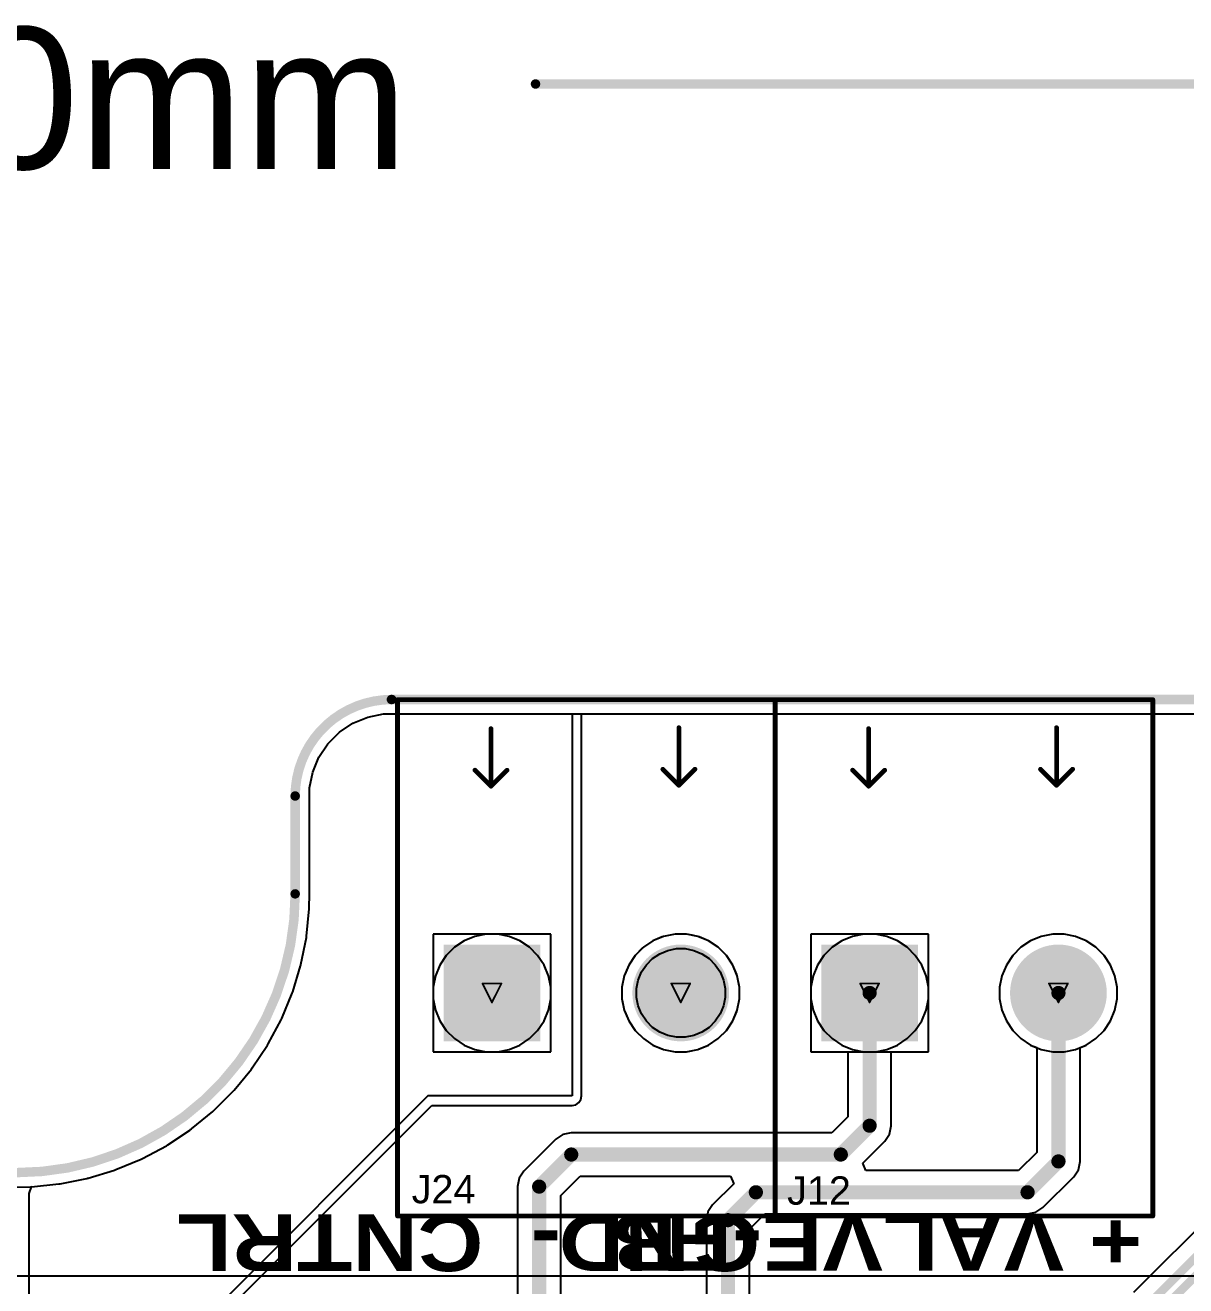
# Model space of a CAD drawing. Header units: inches. Extents: x -36 to 349, y -11 to 240.
# Drawn here: x 91.24 to 122.46, y 111.23 to 145.14 of the extents above; entities that cross this region are included whole.
import ezdxf

# ---------------------------------------------------------------- set-up
doc = ezdxf.new("R2010")
doc.units = ezdxf.units.IN
for name, color, linetype in [('Board Outline', 216, 'Continuous'), ('Bottom Layer', 5, 'Continuous'), ('Bottom Solder', 6, 'Continuous'), ('Dimension', 6, 'Continuous'), ('Drill Drawing', 1, 'Continuous'), ('Layer 1', 16, 'Continuous'), ('Layer 2', 76, 'Continuous'), ('Multi-Layer', 9, 'Continuous'), ('Pad Holes', 156, 'Continuous'), ('Top Layer', 1, 'Continuous'), ('Top Overlay', 2, 'Continuous'), ('Top Solder', 216, 'Continuous')]:
    doc.layers.add(name, color=color, linetype=linetype)
doc.styles.add('Arial', font='', dxfattribs={"height": 0.2})
doc.styles.add('Arial Black_Bold', font='', dxfattribs={"height": 0.2})
doc.styles.get('Arial').set_extended_font_data('Arial')
doc.styles.get('Arial Black_Bold').set_extended_font_data('Arial Black', bold=True)

# ---------------------------------------------------------------- blocks, each defined once
blk = doc.blocks.new('TB008A_508_02BE_117')
at = {"layer": 'Bottom Layer'}
blk.add_hatch(color=5, dxfattribs=at).paths.add_polyline_path([(-3.74, 1.2), (-1.34, 1.2), (-1.34, -1.2), (-3.74, -1.2)])
h = blk.add_hatch(color=5, dxfattribs=at)
edge = h.paths.add_edge_path()
edge.add_arc((2.54, 0), 1.2, 0, 360)
at = {"layer": 'Bottom Solder'}
blk.add_hatch(color=6, dxfattribs=at).paths.add_polyline_path([(-3.842, 1.302), (-1.238, 1.302), (-1.238, -1.302), (-3.842, -1.302)])
h = blk.add_hatch(color=6, dxfattribs=at)
edge = h.paths.add_edge_path()
edge.add_arc((2.54, 0), 1.302, 0, 360)
at = {"layer": 'Layer 1'}
h = blk.add_hatch(color=16, dxfattribs=at)
edge = h.paths.add_edge_path()
edge.add_arc((-2.54, 0), 1.2, 0, 360)
h = blk.add_hatch(color=16, dxfattribs=at)
edge = h.paths.add_edge_path()
edge.add_arc((2.54, 0), 1.2, 0, 360)
at = {"layer": 'Layer 2'}
h = blk.add_hatch(color=76, dxfattribs=at)
edge = h.paths.add_edge_path()
edge.add_arc((-2.54, 0), 1.2, 0, 360)
h = blk.add_hatch(color=76, dxfattribs=at)
edge = h.paths.add_edge_path()
edge.add_arc((2.54, 0), 1.2, 0, 360)
at = {"layer": 'Multi-Layer'}
h = blk.add_hatch(color=9, dxfattribs=at)
edge = h.paths.add_edge_path()
edge.add_arc((2.54, 0), 1.2, 0, 360)
at = {"layer": 'Pad Holes'}
h = blk.add_hatch(color=7, dxfattribs=at)
edge = h.paths.add_edge_path()
edge.add_arc((-2.54, 0), 0.8, 0, 360)
h = blk.add_hatch(color=7, dxfattribs=at)
edge = h.paths.add_edge_path()
edge.add_arc((2.54, 0), 0.8, 0, 360)
at = {"layer": 'Top Layer'}
blk.add_hatch(color=1, dxfattribs=at).paths.add_polyline_path([(-3.74, 1.2), (-1.34, 1.2), (-1.34, -1.2), (-3.74, -1.2)])
h = blk.add_hatch(color=1, dxfattribs=at)
edge = h.paths.add_edge_path()
edge.add_arc((2.54, 0), 1.2, 0, 360)
at = {"layer": 'Top Solder'}
blk.add_hatch(color=216, dxfattribs=at).paths.add_polyline_path([(-3.842, 1.302), (-1.238, 1.302), (-1.238, -1.302), (-3.842, -1.302)])
h = blk.add_hatch(color=216, dxfattribs=at)
edge = h.paths.add_edge_path()
edge.add_arc((2.54, 0), 1.302, 0, 360)
at = {"layer": 'Top Overlay'}
for points in [[(-5.08, 7.89, 0.127, 0.127, 0), (5.08, 7.89, 0.127, 0.127, 0)], [(-5.08, -6, 0.127, 0.127, 0), (-5.08, 7.89, 0.127, 0.127, 0)], [(5.08, -6, 0.127, 0.127, 0), (5.08, 7.89, 0.127, 0.127, 0)], [(-2.565, 5.563, 0.127, 0.127, 0), (-2.565, 7.112, 0.127, 0.127, 0)], [(2.489, 5.588, 0.127, 0.127, 0), (2.489, 7.137, 0.127, 0.127, 0)], [(-2.997, 5.994, 0.127, 0.127, 0), (-2.565, 5.563, 0.127, 0.127, 0)], [(-2.565, 5.563, 0.127, 0.127, 0), (-2.134, 5.994, 0.127, 0.127, 0)], [(2.057, 6.02, 0.127, 0.127, 0), (2.489, 5.588, 0.127, 0.127, 0)], [(2.489, 5.588, 0.127, 0.127, 0), (2.921, 6.02, 0.127, 0.127, 0)], [(-5.08, -6, 0.127, 0.127, 0), (5.08, -6, 0.127, 0.127, 0)]]:
    blk.add_lwpolyline(points, format="xyseb", dxfattribs=at)
for points in [[(-5.112, 7.89, 0.0635, 0.0635, 1), (-5.048, 7.89, 0.0635, 0.0635, 1)], [(-5.112, 7.89, 0.0635, 0.0635, 1), (-5.048, 7.89, 0.0635, 0.0635, 1)], [(5.048, 7.89, 0.0635, 0.0635, 1), (5.112, 7.89, 0.0635, 0.0635, 1)], [(5.048, 7.89, 0.0635, 0.0635, 1), (5.112, 7.89, 0.0635, 0.0635, 1)], [(-2.597, 7.112, 0.0635, 0.0635, 1), (-2.534, 7.112, 0.0635, 0.0635, 1)], [(2.457, 7.137, 0.0635, 0.0635, 1), (2.521, 7.137, 0.0635, 0.0635, 1)], [(-3.029, 5.994, 0.0635, 0.0635, 1), (-2.965, 5.994, 0.0635, 0.0635, 1)], [(-2.165, 5.994, 0.0635, 0.0635, 1), (-2.102, 5.994, 0.0635, 0.0635, 1)], [(2.026, 6.02, 0.0635, 0.0635, 1), (2.089, 6.02, 0.0635, 0.0635, 1)], [(2.889, 6.02, 0.0635, 0.0635, 1), (2.953, 6.02, 0.0635, 0.0635, 1)], [(-2.597, 5.563, 0.0635, 0.0635, 1), (-2.534, 5.563, 0.0635, 0.0635, 1)], [(-2.597, 5.563, 0.0635, 0.0635, 1), (-2.534, 5.563, 0.0635, 0.0635, 1)], [(-2.597, 5.563, 0.0635, 0.0635, 1), (-2.534, 5.563, 0.0635, 0.0635, 1)], [(2.457, 5.588, 0.0635, 0.0635, 1), (2.521, 5.588, 0.0635, 0.0635, 1)], [(2.457, 5.588, 0.0635, 0.0635, 1), (2.521, 5.588, 0.0635, 0.0635, 1)], [(2.457, 5.588, 0.0635, 0.0635, 1), (2.521, 5.588, 0.0635, 0.0635, 1)], [(-5.112, -6, 0.0635, 0.0635, 1), (-5.048, -6, 0.0635, 0.0635, 1)], [(-5.112, -6, 0.0635, 0.0635, 1), (-5.048, -6, 0.0635, 0.0635, 1)], [(5.048, -6, 0.0635, 0.0635, 1), (5.112, -6, 0.0635, 0.0635, 1)], [(5.048, -6, 0.0635, 0.0635, 1), (5.112, -6, 0.0635, 0.0635, 1)]]:
    blk.add_lwpolyline(points, format="xyseb", close=True, dxfattribs=at)
blk = doc.blocks.new('TB008A_508_02BE_341')
at = {"layer": 'Bottom Layer'}
blk.add_hatch(color=5, dxfattribs=at).paths.add_polyline_path([(-3.74, 1.2), (-1.34, 1.2), (-1.34, -1.2), (-3.74, -1.2)])
h = blk.add_hatch(color=5, dxfattribs=at)
edge = h.paths.add_edge_path()
edge.add_arc((2.54, 0), 1.2, 0, 360)
at = {"layer": 'Bottom Solder'}
blk.add_hatch(color=6, dxfattribs=at).paths.add_polyline_path([(-3.842, 1.302), (-1.238, 1.302), (-1.238, -1.302), (-3.842, -1.302)])
h = blk.add_hatch(color=6, dxfattribs=at)
edge = h.paths.add_edge_path()
edge.add_arc((2.54, 0), 1.302, 0, 360)
at = {"layer": 'Layer 1'}
h = blk.add_hatch(color=16, dxfattribs=at)
edge = h.paths.add_edge_path()
edge.add_arc((-2.54, 0), 1.2, 0, 360)
h = blk.add_hatch(color=16, dxfattribs=at)
edge = h.paths.add_edge_path()
edge.add_arc((2.54, 0), 1.2, 0, 360)
at = {"layer": 'Layer 2'}
h = blk.add_hatch(color=76, dxfattribs=at)
edge = h.paths.add_edge_path()
edge.add_arc((-2.54, 0), 1.2, 0, 360)
h = blk.add_hatch(color=76, dxfattribs=at)
edge = h.paths.add_edge_path()
edge.add_arc((2.54, 0), 1.2, 0, 360)
at = {"layer": 'Multi-Layer'}
h = blk.add_hatch(color=9, dxfattribs=at)
edge = h.paths.add_edge_path()
edge.add_arc((2.54, 0), 1.2, 0, 360)
at = {"layer": 'Pad Holes'}
h = blk.add_hatch(color=7, dxfattribs=at)
edge = h.paths.add_edge_path()
edge.add_arc((-2.54, 0), 0.8, 0, 360)
h = blk.add_hatch(color=7, dxfattribs=at)
edge = h.paths.add_edge_path()
edge.add_arc((2.54, 0), 0.8, 0, 360)
at = {"layer": 'Top Layer'}
blk.add_hatch(color=1, dxfattribs=at).paths.add_polyline_path([(-3.74, 1.2), (-1.34, 1.2), (-1.34, -1.2), (-3.74, -1.2)])
h = blk.add_hatch(color=1, dxfattribs=at)
edge = h.paths.add_edge_path()
edge.add_arc((2.54, 0), 1.2, 0, 360)
at = {"layer": 'Top Solder'}
blk.add_hatch(color=216, dxfattribs=at).paths.add_polyline_path([(-3.842, 1.302), (-1.238, 1.302), (-1.238, -1.302), (-3.842, -1.302)])
h = blk.add_hatch(color=216, dxfattribs=at)
edge = h.paths.add_edge_path()
edge.add_arc((2.54, 0), 1.302, 0, 360)
at = {"layer": 'Top Overlay'}
for points in [[(-5.08, -6, 0.127, 0.127, 0), (-5.08, 7.89, 0.127, 0.127, 0)], [(-5.08, 7.89, 0.127, 0.127, 0), (5.08, 7.89, 0.127, 0.127, 0)], [(5.08, -6, 0.127, 0.127, 0), (5.08, 7.89, 0.127, 0.127, 0)], [(-2.565, 5.563, 0.127, 0.127, 0), (-2.565, 7.112, 0.127, 0.127, 0)], [(2.489, 5.588, 0.127, 0.127, 0), (2.489, 7.137, 0.127, 0.127, 0)], [(-2.997, 5.994, 0.127, 0.127, 0), (-2.565, 5.563, 0.127, 0.127, 0)], [(-2.565, 5.563, 0.127, 0.127, 0), (-2.134, 5.994, 0.127, 0.127, 0)], [(2.057, 6.02, 0.127, 0.127, 0), (2.489, 5.588, 0.127, 0.127, 0)], [(2.489, 5.588, 0.127, 0.127, 0), (2.921, 6.02, 0.127, 0.127, 0)], [(-5.08, -6, 0.127, 0.127, 0), (5.08, -6, 0.127, 0.127, 0)]]:
    blk.add_lwpolyline(points, format="xyseb", dxfattribs=at)
for points in [[(-5.112, 7.89, 0.0635, 0.0635, 1), (-5.048, 7.89, 0.0635, 0.0635, 1)], [(-5.112, 7.89, 0.0635, 0.0635, 1), (-5.048, 7.89, 0.0635, 0.0635, 1)], [(5.048, 7.89, 0.0635, 0.0635, 1), (5.112, 7.89, 0.0635, 0.0635, 1)], [(5.048, 7.89, 0.0635, 0.0635, 1), (5.112, 7.89, 0.0635, 0.0635, 1)], [(-2.597, 7.112, 0.0635, 0.0635, 1), (-2.534, 7.112, 0.0635, 0.0635, 1)], [(2.457, 7.137, 0.0635, 0.0635, 1), (2.521, 7.137, 0.0635, 0.0635, 1)], [(-3.029, 5.994, 0.0635, 0.0635, 1), (-2.965, 5.994, 0.0635, 0.0635, 1)], [(-2.165, 5.994, 0.0635, 0.0635, 1), (-2.102, 5.994, 0.0635, 0.0635, 1)], [(2.026, 6.02, 0.0635, 0.0635, 1), (2.089, 6.02, 0.0635, 0.0635, 1)], [(2.889, 6.02, 0.0635, 0.0635, 1), (2.953, 6.02, 0.0635, 0.0635, 1)], [(-2.597, 5.563, 0.0635, 0.0635, 1), (-2.534, 5.563, 0.0635, 0.0635, 1)], [(-2.597, 5.563, 0.0635, 0.0635, 1), (-2.534, 5.563, 0.0635, 0.0635, 1)], [(-2.597, 5.563, 0.0635, 0.0635, 1), (-2.534, 5.563, 0.0635, 0.0635, 1)], [(2.457, 5.588, 0.0635, 0.0635, 1), (2.521, 5.588, 0.0635, 0.0635, 1)], [(2.457, 5.588, 0.0635, 0.0635, 1), (2.521, 5.588, 0.0635, 0.0635, 1)], [(2.457, 5.588, 0.0635, 0.0635, 1), (2.521, 5.588, 0.0635, 0.0635, 1)], [(-5.112, -6, 0.0635, 0.0635, 1), (-5.048, -6, 0.0635, 0.0635, 1)], [(-5.112, -6, 0.0635, 0.0635, 1), (-5.048, -6, 0.0635, 0.0635, 1)], [(5.048, -6, 0.0635, 0.0635, 1), (5.112, -6, 0.0635, 0.0635, 1)], [(5.048, -6, 0.0635, 0.0635, 1), (5.112, -6, 0.0635, 0.0635, 1)]]:
    blk.add_lwpolyline(points, format="xyseb", close=True, dxfattribs=at)

msp = doc.modelspace()

# ---------------------------------------------------------------- linework, layer by layer
at = {"layer": 'Board Outline'}
for points in [[(98.5, 124.403, 0.254, 0.254, -0.414214), (101.097, 127, 0.254, 0.254, 0)], [(101.089, 127, 0.254, 0.254, 0), (184.5, 127, 0.254, 0.254, 0)], [(98.5, 121.77, 0.254, 0.254, 0), (98.5, 124.403, 0.254, 0.254, 0)], [(98.5, 121.77, 0.254, 0.254, -0.414214), (91, 114.27, 0.254, 0.254, 0)]]:
    msp.add_lwpolyline(points, format="xyseb", dxfattribs=at)
for points in [[(101.026, 127, 0.127, 0.127, 1), (101.153, 127, 0.127, 0.127, 1)], [(101.034, 127, 0.127, 0.127, 1), (101.161, 127, 0.127, 0.127, 1)], [(98.436, 124.403, 0.127, 0.127, 1), (98.563, 124.403, 0.127, 0.127, 1)], [(98.436, 124.403, 0.127, 0.127, 1), (98.563, 124.403, 0.127, 0.127, 1)], [(98.436, 121.77, 0.127, 0.127, 1), (98.563, 121.77, 0.127, 0.127, 1)], [(98.436, 121.77, 0.127, 0.127, 1), (98.563, 121.77, 0.127, 0.127, 1)]]:
    msp.add_lwpolyline(points, format="xyseb", close=True, dxfattribs=at)
at = {"layer": 'Bottom Layer'}
for p, q in [((100.051, 126.36), (100.453, 126.527)), ((100.453, 126.527), (100.88, 126.612)), ((100.88, 126.612), (101.097, 126.612)), ((101.097, 126.612), (138.2, 126.612)), ((99.689, 126.118), (100.051, 126.36)), ((99.382, 125.811), (99.689, 126.118)), ((99.14, 125.449), (99.382, 125.811)), ((98.973, 125.047), (99.14, 125.449)), ((98.888, 124.62), (98.973, 125.047)), ((98.888, 124.403), (98.888, 124.62)), ((98.888, 121.77), (98.888, 124.403)), ((98.888, 121.765), (98.888, 121.77)), ((98.888, 121.76), (98.888, 121.765)), ((98.879, 121.392), (98.888, 121.76)), ((98.805, 120.631), (98.878, 121.364)), ((98.876, 121.378), (98.879, 121.392)), ((98.878, 121.364), (98.876, 121.378)), ((98.656, 119.872), (98.8, 120.594)), ((98.8, 120.613), (98.805, 120.631)), ((98.8, 120.594), (98.8, 120.613)), ((105.374, 120.685), (102.212, 120.685)), ((102.212, 120.685), (102.212, 117.523)), ((105.374, 117.523), (105.374, 120.685)), ((108.125, 120.505), (107.866, 120.332)), ((108.377, 120.61), (108.125, 120.505)), ((108.412, 120.624), (108.377, 120.61)), ((108.377, 120.61), (108.377, 120.61)), ((108.68, 120.677), (108.412, 120.624)), ((108.718, 120.685), (108.68, 120.677)), ((108.68, 120.677), (108.68, 120.677)), ((109.029, 120.685), (108.718, 120.685)), ((109.182, 120.655), (109.029, 120.685)), ((109.335, 120.624), (109.182, 120.655)), ((109.37, 120.61), (109.335, 120.624)), ((109.622, 120.505), (109.37, 120.61)), ((109.37, 120.61), (109.37, 120.61)), ((109.881, 120.332), (109.622, 120.505)), ((115.534, 120.685), (112.372, 120.685)), ((112.372, 120.685), (112.372, 117.523)), ((115.534, 117.523), (115.534, 120.685)), ((118.285, 120.505), (118.026, 120.332)), ((118.572, 120.624), (118.285, 120.505)), ((118.878, 120.685), (118.572, 120.624)), ((119.189, 120.685), (118.878, 120.685)), ((119.495, 120.624), (119.189, 120.685)), ((119.782, 120.505), (119.495, 120.624)), ((120.041, 120.332), (119.782, 120.505)), ((107.645, 120.112), (107.472, 119.853)), ((107.839, 120.305), (107.645, 120.112)), ((107.866, 120.332), (107.839, 120.305)), ((107.839, 120.305), (107.839, 120.305)), ((108.113, 120.03), (108.309, 120.161)), ((108.309, 120.161), (108.526, 120.251)), ((108.526, 120.251), (108.756, 120.296)), ((108.756, 120.296), (108.991, 120.296)), ((108.991, 120.296), (109.106, 120.274)), ((109.106, 120.274), (109.221, 120.251)), ((109.221, 120.251), (109.438, 120.161)), ((109.438, 120.161), (109.634, 120.03)), ((110.074, 120.139), (109.881, 120.332)), ((110.101, 120.112), (110.074, 120.139)), ((110.074, 120.139), (110.074, 120.139)), ((110.274, 119.853), (110.101, 120.112)), ((117.805, 120.112), (117.632, 119.853)), ((118.026, 120.332), (117.805, 120.112)), ((120.261, 120.112), (120.041, 120.332)), ((120.434, 119.853), (120.261, 120.112)), ((98.433, 119.131), (98.647, 119.835)), ((98.647, 119.835), (98.649, 119.854)), ((98.649, 119.854), (98.656, 119.872)), ((107.472, 119.853), (107.368, 119.6)), ((107.817, 119.669), (107.947, 119.864)), ((107.947, 119.864), (108.113, 120.03)), ((109.634, 120.03), (109.8, 119.864)), ((109.8, 119.864), (109.93, 119.669)), ((110.379, 119.6), (110.274, 119.853)), ((117.632, 119.853), (117.513, 119.565)), ((120.554, 119.565), (120.434, 119.853)), ((107.353, 119.565), (107.292, 119.26)), ((107.368, 119.6), (107.353, 119.565)), ((107.368, 119.6), (107.368, 119.6)), ((107.681, 119.221), (107.727, 119.452)), ((107.727, 119.452), (107.817, 119.669)), ((109.93, 119.669), (110.02, 119.452)), ((110.02, 119.452), (110.066, 119.221)), ((110.394, 119.565), (110.379, 119.6)), ((110.379, 119.6), (110.379, 119.6)), ((110.447, 119.297), (110.394, 119.565)), ((117.513, 119.565), (117.452, 119.26)), ((120.614, 119.26), (120.554, 119.565)), ((98.139, 118.415), (98.42, 119.095)), ((98.42, 119.095), (98.424, 119.114)), ((98.424, 119.114), (98.433, 119.131)), ((107.292, 119.26), (107.292, 118.948)), ((107.681, 118.986), (107.681, 119.221)), ((110.066, 119.221), (110.066, 118.986)), ((110.454, 119.26), (110.447, 119.297)), ((110.447, 119.297), (110.447, 119.297)), ((110.454, 118.948), (110.454, 119.26)), ((117.452, 119.26), (117.452, 118.948)), ((120.614, 118.948), (120.614, 119.26)), ((107.292, 118.948), (107.3, 118.911)), ((107.3, 118.911), (107.3, 118.911)), ((107.3, 118.911), (107.353, 118.643)), ((107.727, 118.756), (107.681, 118.986)), ((107.817, 118.539), (107.727, 118.756)), ((110.02, 118.756), (109.93, 118.539)), ((110.066, 118.986), (110.02, 118.756)), ((110.394, 118.643), (110.454, 118.948)), ((117.452, 118.948), (117.513, 118.643)), ((120.554, 118.643), (120.614, 118.948)), ((97.776, 117.731), (98.122, 118.38)), ((98.122, 118.38), (98.128, 118.399)), ((98.128, 118.399), (98.139, 118.415)), ((107.353, 118.643), (107.368, 118.607)), ((107.368, 118.607), (107.368, 118.607)), ((107.368, 118.607), (107.472, 118.355)), ((107.947, 118.344), (107.817, 118.539)), ((109.93, 118.539), (109.8, 118.344)), ((110.274, 118.355), (110.379, 118.607)), ((110.379, 118.607), (110.394, 118.643)), ((110.379, 118.607), (110.379, 118.607)), ((117.513, 118.643), (117.632, 118.355)), ((120.434, 118.355), (120.554, 118.643)), ((107.472, 118.355), (107.645, 118.096)), ((107.645, 118.096), (107.672, 118.069)), ((107.672, 118.069), (107.672, 118.069)), ((107.672, 118.069), (107.866, 117.876)), ((108.113, 118.178), (107.947, 118.344)), ((108.309, 118.047), (108.113, 118.178)), ((108.526, 117.957), (108.309, 118.047)), ((109.438, 118.047), (109.221, 117.957)), ((109.634, 118.178), (109.438, 118.047)), ((109.8, 118.344), (109.634, 118.178)), ((109.908, 117.903), (110.101, 118.096)), ((110.101, 118.096), (110.274, 118.355)), ((117.632, 118.355), (117.805, 118.096)), ((117.805, 118.096), (118.026, 117.876)), ((120.041, 117.876), (120.261, 118.096)), ((120.261, 118.096), (120.434, 118.355)), ((97.347, 117.086), (97.756, 117.698)), ((97.756, 117.698), (97.763, 117.716)), ((97.763, 117.716), (97.776, 117.731)), ((107.866, 117.876), (108.125, 117.703)), ((108.125, 117.703), (108.377, 117.598)), ((108.756, 117.911), (108.526, 117.957)), ((108.991, 117.911), (108.756, 117.911)), ((109.221, 117.957), (108.991, 117.911)), ((109.37, 117.598), (109.622, 117.703)), ((109.622, 117.703), (109.881, 117.876)), ((109.881, 117.876), (109.908, 117.903)), ((109.908, 117.903), (109.908, 117.903)), ((118.026, 117.876), (118.285, 117.703)), ((118.285, 117.703), (118.572, 117.584)), ((119.495, 117.584), (119.782, 117.703)), ((119.782, 117.703), (120.041, 117.876)), ((102.212, 117.523), (105.374, 117.523)), ((108.377, 117.598), (108.377, 117.598)), ((108.377, 117.598), (108.412, 117.584)), ((108.412, 117.584), (108.718, 117.523)), ((108.718, 117.523), (109.029, 117.523)), ((109.029, 117.523), (109.067, 117.53)), ((109.067, 117.53), (109.335, 117.584)), ((109.067, 117.53), (109.067, 117.53)), ((109.335, 117.584), (109.37, 117.598)), ((109.37, 117.598), (109.37, 117.598)), ((112.372, 117.523), (115.534, 117.523)), ((118.572, 117.584), (118.878, 117.523)), ((118.878, 117.523), (119.189, 117.523)), ((119.189, 117.523), (119.495, 117.584)), ((96.857, 116.487), (97.324, 117.056)), ((97.324, 117.056), (97.333, 117.073)), ((97.333, 117.073), (97.347, 117.086)), ((96.311, 115.938), (96.832, 116.459)), ((96.832, 116.459), (96.843, 116.475)), ((96.843, 116.475), (96.857, 116.487)), ((95.714, 115.446), (96.283, 115.913)), ((96.283, 115.913), (96.295, 115.927)), ((96.295, 115.927), (96.311, 115.938)), ((95.072, 115.014), (95.684, 115.423)), ((95.684, 115.423), (95.697, 115.437)), ((95.697, 115.437), (95.714, 115.446)), ((94.39, 114.647), (95.039, 114.994)), ((95.039, 114.994), (95.054, 115.007)), ((95.054, 115.007), (95.072, 115.014)), ((94.355, 114.631), (94.371, 114.642)), ((94.371, 114.642), (94.39, 114.647)), ((92.935, 114.123), (93.639, 114.337)), ((93.639, 114.337), (93.656, 114.346)), ((93.656, 114.346), (93.675, 114.35)), ((93.675, 114.35), (94.355, 114.631)), ((91.406, 113.892), (92.139, 113.965)), ((92.139, 113.965), (92.157, 113.97)), ((92.157, 113.97), (92.176, 113.97)), ((92.176, 113.97), (92.898, 114.114)), ((92.898, 114.114), (92.916, 114.121)), ((92.916, 114.121), (92.935, 114.123)), ((91.01, 113.882), (91.378, 113.891)), ((91.378, 113.891), (91.392, 113.894)), ((91.392, 113.894), (91.406, 113.892))]:
    msp.add_line(p, q, dxfattribs=at)
at = {"layer": 'Dimension'}
msp.add_lwpolyline([(104.965, 143.561, 0.254, 0.254, 0), (188.5, 143.561, 0.254, 0.254, 0)], format="xyseb", dxfattribs=at)
msp.add_lwpolyline([(104.902, 143.561, 0.127, 0.127, 1), (105.029, 143.561, 0.127, 0.127, 1)], format="xyseb", close=True, dxfattribs=at)
at = {"layer": 'Drill Drawing'}
for points in [[(103.539, 119.358, 0.0508, 0.0508, 0), (104.047, 119.358, 0.0508, 0.0508, 0)], [(103.539, 119.358, 0.0508, 0.0508, 0), (103.793, 118.85, 0.0508, 0.0508, 0)], [(103.793, 118.85, 0.0508, 0.0508, 0), (104.047, 119.358, 0.0508, 0.0508, 0)], [(108.619, 119.358, 0.0508, 0.0508, 0), (109.127, 119.358, 0.0508, 0.0508, 0)], [(108.619, 119.358, 0.0508, 0.0508, 0), (108.873, 118.85, 0.0508, 0.0508, 0)], [(108.873, 118.85, 0.0508, 0.0508, 0), (109.127, 119.358, 0.0508, 0.0508, 0)], [(113.699, 119.358, 0.0508, 0.0508, 0), (114.207, 119.358, 0.0508, 0.0508, 0)], [(113.699, 119.358, 0.0508, 0.0508, 0), (113.953, 118.85, 0.0508, 0.0508, 0)], [(113.953, 118.85, 0.0508, 0.0508, 0), (114.207, 119.358, 0.0508, 0.0508, 0)], [(118.779, 119.358, 0.0508, 0.0508, 0), (119.287, 119.358, 0.0508, 0.0508, 0)], [(118.779, 119.358, 0.0508, 0.0508, 0), (119.033, 118.85, 0.0508, 0.0508, 0)], [(119.033, 118.85, 0.0508, 0.0508, 0), (119.287, 119.358, 0.0508, 0.0508, 0)]]:
    msp.add_lwpolyline(points, format="xyseb", dxfattribs=at)
for points in [[(103.527, 119.358, 0.0254, 0.0254, 1), (103.552, 119.358, 0.0254, 0.0254, 1)], [(103.527, 119.358, 0.0254, 0.0254, 1), (103.552, 119.358, 0.0254, 0.0254, 1)], [(104.035, 119.358, 0.0254, 0.0254, 1), (104.06, 119.358, 0.0254, 0.0254, 1)], [(104.035, 119.358, 0.0254, 0.0254, 1), (104.06, 119.358, 0.0254, 0.0254, 1)], [(108.607, 119.358, 0.0254, 0.0254, 1), (108.632, 119.358, 0.0254, 0.0254, 1)], [(108.607, 119.358, 0.0254, 0.0254, 1), (108.632, 119.358, 0.0254, 0.0254, 1)], [(109.115, 119.358, 0.0254, 0.0254, 1), (109.14, 119.358, 0.0254, 0.0254, 1)], [(109.115, 119.358, 0.0254, 0.0254, 1), (109.14, 119.358, 0.0254, 0.0254, 1)], [(113.687, 119.358, 0.0254, 0.0254, 1), (113.712, 119.358, 0.0254, 0.0254, 1)], [(113.687, 119.358, 0.0254, 0.0254, 1), (113.712, 119.358, 0.0254, 0.0254, 1)], [(114.195, 119.358, 0.0254, 0.0254, 1), (114.22, 119.358, 0.0254, 0.0254, 1)], [(114.195, 119.358, 0.0254, 0.0254, 1), (114.22, 119.358, 0.0254, 0.0254, 1)], [(118.767, 119.358, 0.0254, 0.0254, 1), (118.792, 119.358, 0.0254, 0.0254, 1)], [(118.767, 119.358, 0.0254, 0.0254, 1), (118.792, 119.358, 0.0254, 0.0254, 1)], [(119.275, 119.358, 0.0254, 0.0254, 1), (119.3, 119.358, 0.0254, 0.0254, 1)], [(119.275, 119.358, 0.0254, 0.0254, 1), (119.3, 119.358, 0.0254, 0.0254, 1)], [(103.781, 118.85, 0.0254, 0.0254, 1), (103.806, 118.85, 0.0254, 0.0254, 1)], [(103.781, 118.85, 0.0254, 0.0254, 1), (103.806, 118.85, 0.0254, 0.0254, 1)], [(108.861, 118.85, 0.0254, 0.0254, 1), (108.886, 118.85, 0.0254, 0.0254, 1)], [(108.861, 118.85, 0.0254, 0.0254, 1), (108.886, 118.85, 0.0254, 0.0254, 1)], [(113.941, 118.85, 0.0254, 0.0254, 1), (113.966, 118.85, 0.0254, 0.0254, 1)], [(113.941, 118.85, 0.0254, 0.0254, 1), (113.966, 118.85, 0.0254, 0.0254, 1)], [(119.021, 118.85, 0.0254, 0.0254, 1), (119.046, 118.85, 0.0254, 0.0254, 1)], [(119.021, 118.85, 0.0254, 0.0254, 1), (119.046, 118.85, 0.0254, 0.0254, 1)]]:
    msp.add_lwpolyline(points, format="xyseb", close=True, dxfattribs=at)
at = {"layer": 'Layer 1'}
for p, q in [((100.051, 126.36), (100.453, 126.527)), ((100.453, 126.527), (100.88, 126.612)), ((100.88, 126.612), (101.097, 126.612)), ((101.097, 126.612), (184.5, 126.612)), ((99.689, 126.118), (100.051, 126.36)), ((99.382, 125.811), (99.689, 126.118)), ((99.14, 125.449), (99.382, 125.811)), ((98.973, 125.047), (99.14, 125.449)), ((98.888, 124.62), (98.973, 125.047)), ((98.888, 124.403), (98.888, 124.62)), ((98.888, 121.77), (98.888, 124.403)), ((98.888, 121.765), (98.888, 121.77)), ((98.888, 121.76), (98.888, 121.765)), ((98.879, 121.392), (98.888, 121.76)), ((98.805, 120.631), (98.878, 121.364)), ((98.876, 121.378), (98.879, 121.392)), ((98.878, 121.364), (98.876, 121.378)), ((98.656, 119.872), (98.8, 120.594)), ((98.8, 120.613), (98.805, 120.631)), ((98.8, 120.594), (98.8, 120.613)), ((103.045, 120.505), (102.786, 120.332)), ((103.332, 120.624), (103.045, 120.505)), ((103.638, 120.685), (103.332, 120.624)), ((103.949, 120.685), (103.638, 120.685)), ((104.255, 120.624), (103.949, 120.685)), ((104.542, 120.505), (104.255, 120.624)), ((104.801, 120.332), (104.542, 120.505)), ((113.205, 120.505), (112.946, 120.332)), ((113.492, 120.624), (113.205, 120.505)), ((113.798, 120.685), (113.492, 120.624)), ((114.109, 120.685), (113.798, 120.685)), ((114.415, 120.624), (114.109, 120.685)), ((114.702, 120.505), (114.415, 120.624)), ((114.961, 120.332), (114.702, 120.505)), ((118.285, 120.505), (118.026, 120.332)), ((118.572, 120.624), (118.285, 120.505)), ((118.878, 120.685), (118.572, 120.624)), ((119.189, 120.685), (118.878, 120.685)), ((119.495, 120.624), (119.189, 120.685)), ((119.782, 120.505), (119.495, 120.624)), ((120.041, 120.332), (119.782, 120.505)), ((102.565, 120.112), (102.392, 119.853)), ((102.786, 120.332), (102.565, 120.112)), ((105.021, 120.112), (104.801, 120.332)), ((105.194, 119.853), (105.021, 120.112)), ((112.725, 120.112), (112.552, 119.853)), ((112.946, 120.332), (112.725, 120.112)), ((115.181, 120.112), (114.961, 120.332)), ((115.354, 119.853), (115.181, 120.112)), ((117.805, 120.112), (117.632, 119.853)), ((118.026, 120.332), (117.805, 120.112)), ((120.261, 120.112), (120.041, 120.332)), ((120.434, 119.853), (120.261, 120.112)), ((98.433, 119.131), (98.647, 119.835)), ((98.647, 119.835), (98.649, 119.854)), ((98.649, 119.854), (98.656, 119.872)), ((102.392, 119.853), (102.273, 119.565)), ((105.314, 119.565), (105.194, 119.853)), ((112.552, 119.853), (112.433, 119.565)), ((115.474, 119.565), (115.354, 119.853)), ((117.632, 119.853), (117.513, 119.565)), ((120.554, 119.565), (120.434, 119.853)), ((102.273, 119.565), (102.212, 119.26)), ((105.374, 119.26), (105.314, 119.565)), ((112.433, 119.565), (112.372, 119.26)), ((115.534, 119.26), (115.474, 119.565)), ((117.513, 119.565), (117.452, 119.26)), ((120.614, 119.26), (120.554, 119.565)), ((98.139, 118.415), (98.42, 119.095)), ((98.42, 119.095), (98.424, 119.114)), ((98.424, 119.114), (98.433, 119.131)), ((102.212, 119.26), (102.212, 118.948)), ((105.374, 118.948), (105.374, 119.26)), ((112.372, 119.26), (112.372, 118.948)), ((115.534, 118.948), (115.534, 119.26)), ((117.452, 119.26), (117.452, 118.948)), ((120.614, 118.948), (120.614, 119.26)), ((102.212, 118.948), (102.273, 118.643)), ((105.314, 118.643), (105.374, 118.948)), ((112.372, 118.948), (112.433, 118.643)), ((115.474, 118.643), (115.534, 118.948)), ((117.452, 118.948), (117.513, 118.643)), ((120.554, 118.643), (120.614, 118.948)), ((97.776, 117.731), (98.122, 118.38)), ((98.122, 118.38), (98.128, 118.399)), ((98.128, 118.399), (98.139, 118.415)), ((102.273, 118.643), (102.392, 118.355)), ((105.194, 118.355), (105.314, 118.643)), ((112.433, 118.643), (112.552, 118.355)), ((115.354, 118.355), (115.474, 118.643)), ((117.513, 118.643), (117.632, 118.355)), ((120.434, 118.355), (120.554, 118.643)), ((102.392, 118.355), (102.565, 118.096)), ((102.565, 118.096), (102.786, 117.876)), ((104.801, 117.876), (105.021, 118.096)), ((105.021, 118.096), (105.194, 118.355)), ((112.552, 118.355), (112.725, 118.096)), ((112.725, 118.096), (112.946, 117.876)), ((114.961, 117.876), (115.181, 118.096)), ((115.181, 118.096), (115.354, 118.355)), ((117.632, 118.355), (117.805, 118.096)), ((117.805, 118.096), (118.026, 117.876)), ((120.041, 117.876), (120.261, 118.096)), ((120.261, 118.096), (120.434, 118.355)), ((97.347, 117.086), (97.756, 117.698)), ((97.756, 117.698), (97.763, 117.716)), ((97.763, 117.716), (97.776, 117.731)), ((102.786, 117.876), (103.045, 117.703)), ((103.045, 117.703), (103.332, 117.584)), ((104.255, 117.584), (104.542, 117.703)), ((104.542, 117.703), (104.801, 117.876)), ((112.946, 117.876), (113.205, 117.703)), ((113.205, 117.703), (113.492, 117.584)), ((114.415, 117.584), (114.702, 117.703)), ((114.702, 117.703), (114.961, 117.876)), ((118.026, 117.876), (118.285, 117.703)), ((118.285, 117.703), (118.572, 117.584)), ((119.495, 117.584), (119.782, 117.703)), ((119.782, 117.703), (120.041, 117.876)), ((103.332, 117.584), (103.638, 117.523)), ((103.638, 117.523), (103.949, 117.523)), ((103.949, 117.523), (104.255, 117.584)), ((113.492, 117.584), (113.798, 117.523)), ((113.798, 117.523), (114.109, 117.523)), ((114.109, 117.523), (114.415, 117.584)), ((118.572, 117.584), (118.878, 117.523)), ((118.878, 117.523), (119.189, 117.523)), ((119.189, 117.523), (119.495, 117.584)), ((96.857, 116.487), (97.324, 117.056)), ((97.324, 117.056), (97.333, 117.073)), ((97.333, 117.073), (97.347, 117.086)), ((96.311, 115.938), (96.832, 116.459)), ((96.832, 116.459), (96.843, 116.475)), ((96.843, 116.475), (96.857, 116.487)), ((95.714, 115.446), (96.283, 115.913)), ((96.283, 115.913), (96.295, 115.927)), ((96.295, 115.927), (96.311, 115.938)), ((95.072, 115.014), (95.684, 115.423)), ((95.684, 115.423), (95.697, 115.437)), ((95.697, 115.437), (95.714, 115.446)), ((94.39, 114.647), (95.039, 114.994)), ((95.039, 114.994), (95.054, 115.007)), ((95.054, 115.007), (95.072, 115.014)), ((94.355, 114.631), (94.371, 114.642)), ((94.371, 114.642), (94.39, 114.647)), ((92.935, 114.123), (93.639, 114.337)), ((93.639, 114.337), (93.656, 114.346)), ((93.656, 114.346), (93.675, 114.35)), ((93.675, 114.35), (94.355, 114.631)), ((91.406, 113.892), (92.139, 113.965)), ((92.139, 113.965), (92.157, 113.97)), ((92.157, 113.97), (92.176, 113.97)), ((92.176, 113.97), (92.898, 114.114)), ((92.898, 114.114), (92.916, 114.121)), ((92.916, 114.121), (92.935, 114.123)), ((91.01, 113.882), (91.378, 113.891)), ((91.378, 113.891), (91.392, 113.894)), ((91.392, 113.894), (91.406, 113.892))]:
    msp.add_line(p, q, dxfattribs=at)
at = {"layer": 'Layer 2'}
for p, q in [((100.051, 126.36), (100.453, 126.527)), ((100.453, 126.527), (100.88, 126.612)), ((100.88, 126.612), (101.097, 126.612)), ((101.097, 126.612), (171.586, 126.612)), ((99.689, 126.118), (100.051, 126.36)), ((99.382, 125.811), (99.689, 126.118)), ((99.14, 125.449), (99.382, 125.811)), ((98.973, 125.047), (99.14, 125.449)), ((98.888, 124.62), (98.973, 125.047)), ((98.888, 124.403), (98.888, 124.62)), ((98.888, 121.77), (98.888, 124.403)), ((98.888, 121.765), (98.888, 121.77)), ((98.888, 121.76), (98.888, 121.765)), ((98.879, 121.392), (98.888, 121.76)), ((98.805, 120.631), (98.878, 121.364)), ((98.876, 121.378), (98.879, 121.392)), ((98.878, 121.364), (98.876, 121.378)), ((98.656, 119.872), (98.8, 120.594)), ((98.8, 120.613), (98.805, 120.631)), ((98.8, 120.594), (98.8, 120.613)), ((103.045, 120.505), (102.786, 120.332)), ((103.332, 120.624), (103.045, 120.505)), ((103.638, 120.685), (103.332, 120.624)), ((103.949, 120.685), (103.638, 120.685)), ((104.255, 120.624), (103.949, 120.685)), ((104.542, 120.505), (104.255, 120.624)), ((104.801, 120.332), (104.542, 120.505)), ((108.125, 120.505), (107.866, 120.332)), ((108.412, 120.624), (108.125, 120.505)), ((108.718, 120.685), (108.412, 120.624)), ((109.029, 120.685), (108.718, 120.685)), ((109.335, 120.624), (109.029, 120.685)), ((109.622, 120.505), (109.335, 120.624)), ((109.881, 120.332), (109.622, 120.505)), ((113.205, 120.505), (112.946, 120.332)), ((113.492, 120.624), (113.205, 120.505)), ((113.798, 120.685), (113.492, 120.624)), ((114.109, 120.685), (113.798, 120.685)), ((114.415, 120.624), (114.109, 120.685)), ((114.702, 120.505), (114.415, 120.624)), ((114.961, 120.332), (114.702, 120.505)), ((118.285, 120.505), (118.026, 120.332)), ((118.572, 120.624), (118.285, 120.505)), ((118.878, 120.685), (118.572, 120.624)), ((119.189, 120.685), (118.878, 120.685)), ((119.495, 120.624), (119.189, 120.685)), ((119.782, 120.505), (119.495, 120.624)), ((120.041, 120.332), (119.782, 120.505)), ((102.565, 120.112), (102.392, 119.853)), ((102.786, 120.332), (102.565, 120.112)), ((105.021, 120.112), (104.801, 120.332)), ((105.194, 119.853), (105.021, 120.112)), ((107.645, 120.112), (107.472, 119.853)), ((107.866, 120.332), (107.645, 120.112)), ((110.101, 120.112), (109.881, 120.332)), ((110.274, 119.853), (110.101, 120.112)), ((112.725, 120.112), (112.552, 119.853)), ((112.946, 120.332), (112.725, 120.112)), ((115.181, 120.112), (114.961, 120.332)), ((115.354, 119.853), (115.181, 120.112)), ((117.805, 120.112), (117.632, 119.853)), ((118.026, 120.332), (117.805, 120.112)), ((120.261, 120.112), (120.041, 120.332)), ((120.434, 119.853), (120.261, 120.112)), ((98.433, 119.131), (98.647, 119.835)), ((98.647, 119.835), (98.649, 119.854)), ((98.649, 119.854), (98.656, 119.872)), ((102.392, 119.853), (102.273, 119.565)), ((105.314, 119.565), (105.194, 119.853)), ((107.472, 119.853), (107.353, 119.565)), ((110.394, 119.565), (110.274, 119.853)), ((112.552, 119.853), (112.433, 119.565)), ((115.474, 119.565), (115.354, 119.853)), ((117.632, 119.853), (117.513, 119.565)), ((120.554, 119.565), (120.434, 119.853)), ((102.273, 119.565), (102.212, 119.26)), ((105.374, 119.26), (105.314, 119.565)), ((107.353, 119.565), (107.292, 119.26)), ((110.454, 119.26), (110.394, 119.565)), ((112.433, 119.565), (112.372, 119.26)), ((115.534, 119.26), (115.474, 119.565)), ((117.513, 119.565), (117.452, 119.26)), ((120.614, 119.26), (120.554, 119.565)), ((98.139, 118.415), (98.42, 119.095)), ((98.42, 119.095), (98.424, 119.114)), ((98.424, 119.114), (98.433, 119.131)), ((102.212, 119.26), (102.212, 118.948)), ((105.374, 118.948), (105.374, 119.26)), ((107.292, 119.26), (107.292, 118.948)), ((110.454, 118.948), (110.454, 119.26)), ((112.372, 119.26), (112.372, 118.948)), ((115.534, 118.948), (115.534, 119.26)), ((117.452, 119.26), (117.452, 118.948)), ((120.614, 118.948), (120.614, 119.26)), ((102.212, 118.948), (102.273, 118.643)), ((105.314, 118.643), (105.374, 118.948)), ((107.292, 118.948), (107.353, 118.643)), ((110.394, 118.643), (110.454, 118.948)), ((112.372, 118.948), (112.433, 118.643)), ((115.474, 118.643), (115.534, 118.948)), ((117.452, 118.948), (117.513, 118.643)), ((120.554, 118.643), (120.614, 118.948)), ((97.776, 117.731), (98.122, 118.38)), ((98.122, 118.38), (98.128, 118.399)), ((98.128, 118.399), (98.139, 118.415)), ((102.273, 118.643), (102.392, 118.355)), ((105.194, 118.355), (105.314, 118.643)), ((107.353, 118.643), (107.472, 118.355)), ((110.274, 118.355), (110.394, 118.643)), ((112.433, 118.643), (112.552, 118.355)), ((115.354, 118.355), (115.474, 118.643)), ((117.513, 118.643), (117.632, 118.355)), ((120.434, 118.355), (120.554, 118.643)), ((102.392, 118.355), (102.565, 118.096)), ((102.565, 118.096), (102.786, 117.876)), ((104.801, 117.876), (105.021, 118.096)), ((105.021, 118.096), (105.194, 118.355)), ((107.472, 118.355), (107.645, 118.096)), ((107.645, 118.096), (107.866, 117.876)), ((109.881, 117.876), (110.101, 118.096)), ((110.101, 118.096), (110.274, 118.355)), ((112.552, 118.355), (112.725, 118.096)), ((112.725, 118.096), (112.946, 117.876)), ((114.961, 117.876), (115.181, 118.096)), ((115.181, 118.096), (115.354, 118.355)), ((117.632, 118.355), (117.805, 118.096)), ((117.805, 118.096), (118.026, 117.876)), ((120.041, 117.876), (120.261, 118.096)), ((120.261, 118.096), (120.434, 118.355)), ((97.347, 117.086), (97.756, 117.698)), ((97.756, 117.698), (97.763, 117.716)), ((97.763, 117.716), (97.776, 117.731)), ((102.786, 117.876), (103.045, 117.703)), ((103.045, 117.703), (103.332, 117.584)), ((104.255, 117.584), (104.542, 117.703)), ((104.542, 117.703), (104.801, 117.876)), ((107.866, 117.876), (108.125, 117.703)), ((108.125, 117.703), (108.412, 117.584)), ((109.335, 117.584), (109.622, 117.703)), ((109.622, 117.703), (109.881, 117.876)), ((112.946, 117.876), (113.205, 117.703)), ((113.205, 117.703), (113.492, 117.584)), ((114.415, 117.584), (114.702, 117.703)), ((114.702, 117.703), (114.961, 117.876)), ((118.026, 117.876), (118.285, 117.703)), ((118.285, 117.703), (118.572, 117.584)), ((119.495, 117.584), (119.782, 117.703)), ((119.782, 117.703), (120.041, 117.876)), ((103.332, 117.584), (103.638, 117.523)), ((103.638, 117.523), (103.949, 117.523)), ((103.949, 117.523), (104.255, 117.584)), ((108.412, 117.584), (108.718, 117.523)), ((108.718, 117.523), (109.029, 117.523)), ((109.029, 117.523), (109.335, 117.584)), ((113.492, 117.584), (113.798, 117.523)), ((113.798, 117.523), (114.109, 117.523)), ((114.109, 117.523), (114.415, 117.584)), ((118.572, 117.584), (118.878, 117.523)), ((118.878, 117.523), (119.189, 117.523)), ((119.189, 117.523), (119.495, 117.584)), ((96.857, 116.487), (97.324, 117.056)), ((97.324, 117.056), (97.333, 117.073)), ((97.333, 117.073), (97.347, 117.086)), ((96.311, 115.938), (96.832, 116.459)), ((96.832, 116.459), (96.843, 116.475)), ((96.843, 116.475), (96.857, 116.487)), ((95.714, 115.446), (96.283, 115.913)), ((96.283, 115.913), (96.295, 115.927)), ((96.295, 115.927), (96.311, 115.938)), ((95.072, 115.014), (95.684, 115.423)), ((95.684, 115.423), (95.697, 115.437)), ((95.697, 115.437), (95.714, 115.446)), ((94.39, 114.647), (95.039, 114.994)), ((95.039, 114.994), (95.054, 115.007)), ((95.054, 115.007), (95.072, 115.014)), ((94.355, 114.631), (94.371, 114.642)), ((94.371, 114.642), (94.39, 114.647)), ((92.935, 114.123), (93.639, 114.337)), ((93.639, 114.337), (93.656, 114.346)), ((93.656, 114.346), (93.675, 114.35)), ((93.675, 114.35), (94.355, 114.631)), ((91.406, 113.892), (92.139, 113.965)), ((92.139, 113.965), (92.157, 113.97)), ((92.157, 113.97), (92.176, 113.97)), ((92.176, 113.97), (92.898, 114.114)), ((92.898, 114.114), (92.916, 114.121)), ((92.916, 114.121), (92.935, 114.123)), ((91.01, 113.882), (91.378, 113.891)), ((91.378, 113.891), (91.392, 113.894)), ((91.392, 113.894), (91.406, 113.892)), ((152.638, 111.481), (73.25, 111.481))]:
    msp.add_line(p, q, dxfattribs=at)
at = {"layer": 'Top Layer'}
for p, q in [((100.051, 126.36), (100.453, 126.527)), ((100.453, 126.527), (100.88, 126.612)), ((100.88, 126.612), (101.097, 126.612)), ((101.097, 126.612), (105.947, 126.612)), ((105.947, 126.612), (105.947, 116.336)), ((106.206, 126.612), (184.5, 126.612)), ((106.206, 116.336), (106.206, 126.612)), ((99.689, 126.118), (100.051, 126.36)), ((99.382, 125.811), (99.689, 126.118)), ((99.14, 125.449), (99.382, 125.811)), ((98.973, 125.047), (99.14, 125.449)), ((98.888, 124.62), (98.973, 125.047)), ((98.888, 124.403), (98.888, 124.62)), ((98.888, 121.77), (98.888, 124.403)), ((98.888, 121.765), (98.888, 121.77)), ((98.888, 121.76), (98.888, 121.765)), ((98.879, 121.392), (98.888, 121.76)), ((98.805, 120.631), (98.878, 121.364)), ((98.876, 121.378), (98.879, 121.392)), ((98.878, 121.364), (98.876, 121.378)), ((98.656, 119.872), (98.8, 120.594)), ((98.8, 120.613), (98.805, 120.631)), ((98.8, 120.594), (98.8, 120.613)), ((115.534, 120.685), (112.372, 120.685)), ((112.372, 120.685), (112.372, 117.523)), ((115.534, 117.523), (115.534, 120.685)), ((118.285, 120.505), (118.026, 120.332)), ((118.572, 120.624), (118.285, 120.505)), ((118.878, 120.685), (118.572, 120.624)), ((119.189, 120.685), (118.878, 120.685)), ((119.495, 120.624), (119.189, 120.685)), ((119.782, 120.505), (119.495, 120.624)), ((120.041, 120.332), (119.782, 120.505)), ((117.805, 120.112), (117.632, 119.853)), ((118.026, 120.332), (117.805, 120.112)), ((120.261, 120.112), (120.041, 120.332)), ((120.434, 119.853), (120.261, 120.112)), ((98.433, 119.131), (98.647, 119.835)), ((98.647, 119.835), (98.649, 119.854)), ((98.649, 119.854), (98.656, 119.872)), ((117.632, 119.853), (117.513, 119.565)), ((120.554, 119.565), (120.434, 119.853)), ((117.513, 119.565), (117.452, 119.26)), ((120.614, 119.26), (120.554, 119.565)), ((98.139, 118.415), (98.42, 119.095)), ((98.42, 119.095), (98.424, 119.114)), ((98.424, 119.114), (98.433, 119.131)), ((117.452, 119.26), (117.452, 118.948)), ((120.614, 118.948), (120.614, 119.26)), ((117.452, 118.948), (117.513, 118.643)), ((120.554, 118.643), (120.614, 118.948)), ((97.776, 117.731), (98.122, 118.38)), ((98.122, 118.38), (98.128, 118.399)), ((98.128, 118.399), (98.139, 118.415)), ((117.513, 118.643), (117.632, 118.355)), ((120.434, 118.355), (120.554, 118.643)), ((117.632, 118.355), (117.805, 118.096)), ((117.805, 118.096), (118.026, 117.876)), ((120.041, 117.876), (120.261, 118.096)), ((120.261, 118.096), (120.434, 118.355)), ((97.347, 117.086), (97.756, 117.698)), ((97.756, 117.698), (97.763, 117.716)), ((97.763, 117.716), (97.776, 117.731)), ((118.026, 117.876), (118.285, 117.703)), ((118.285, 117.703), (118.451, 117.634)), ((119.616, 117.634), (119.782, 117.703)), ((119.782, 117.703), (120.041, 117.876)), ((112.372, 117.523), (113.371, 117.523)), ((113.371, 117.523), (113.371, 115.774)), ((114.536, 115.532), (114.536, 117.523)), ((114.536, 117.523), (115.534, 117.523)), ((118.451, 117.634), (118.451, 114.814)), ((119.616, 114.572), (119.616, 117.634)), ((96.857, 116.487), (97.324, 117.056)), ((97.324, 117.056), (97.333, 117.073)), ((97.333, 117.073), (97.347, 117.086)), ((102.071, 116.336), (95.825, 110.091)), ((96.311, 115.938), (96.832, 116.459)), ((96.832, 116.459), (96.843, 116.475)), ((96.843, 116.475), (96.857, 116.487)), ((105.947, 116.336), (102.071, 116.336)), ((106.186, 116.237), (106.206, 116.336)), ((96.084, 109.984), (102.178, 116.078)), ((102.178, 116.078), (105.947, 116.078)), ((105.947, 116.078), (106.046, 116.097)), ((106.046, 116.097), (106.13, 116.153)), ((106.13, 116.153), (106.186, 116.237)), ((95.714, 115.446), (96.283, 115.913)), ((96.283, 115.913), (96.295, 115.927)), ((96.295, 115.927), (96.311, 115.938)), ((113.371, 115.774), (112.937, 115.34)), ((125.818, 115.805), (121.054, 111.041)), ((95.072, 115.014), (95.684, 115.423)), ((95.684, 115.423), (95.697, 115.437)), ((95.697, 115.437), (95.714, 115.446)), ((105.926, 115.34), (105.703, 115.296)), ((112.937, 115.34), (105.926, 115.34)), ((114.492, 115.309), (114.536, 115.532)), ((94.39, 114.647), (95.039, 114.994)), ((95.039, 114.994), (95.054, 115.007)), ((95.054, 115.007), (95.072, 115.014)), ((105.514, 115.169), (104.651, 114.306)), ((105.703, 115.296), (105.514, 115.169)), ((113.772, 114.527), (114.365, 115.12)), ((114.365, 115.12), (114.492, 115.309)), ((94.355, 114.631), (94.371, 114.642)), ((94.371, 114.642), (94.39, 114.647)), ((118.451, 114.814), (117.961, 114.324)), ((92.935, 114.123), (93.639, 114.337)), ((93.639, 114.337), (93.656, 114.346)), ((93.656, 114.346), (93.675, 114.35)), ((93.675, 114.35), (94.355, 114.631)), ((104.651, 114.306), (104.525, 114.117)), ((113.856, 114.324), (113.772, 114.527)), ((117.961, 114.324), (113.856, 114.324)), ((119.445, 114.16), (119.572, 114.349)), ((119.572, 114.349), (119.616, 114.572)), ((91.406, 113.892), (92.139, 113.965)), ((92.139, 113.965), (92.157, 113.97)), ((92.157, 113.97), (92.176, 113.97)), ((92.176, 113.97), (92.898, 114.114)), ((92.898, 114.114), (92.916, 114.121)), ((92.916, 114.121), (92.935, 114.123)), ((104.525, 114.117), (104.481, 113.894)), ((105.646, 113.653), (106.168, 114.175)), ((106.168, 114.175), (110.215, 114.175)), ((110.299, 113.971), (109.731, 113.403)), ((110.215, 114.175), (110.299, 113.971)), ((118.614, 113.329), (119.445, 114.16)), ((91.347, 113.705), (91.406, 113.892)), ((91.347, 110.091), (91.347, 113.705)), ((104.481, 113.894), (104.481, 110.446)), ((105.646, 110.454), (105.646, 113.653)), ((109.731, 113.403), (109.605, 113.214)), ((118.425, 113.203), (118.614, 113.329)), ((109.605, 113.214), (109.561, 112.991)), ((109.561, 112.991), (109.561, 110.448)), ((110.726, 112.75), (111.135, 113.159)), ((111.135, 113.159), (118.202, 113.159)), ((118.202, 113.159), (118.425, 113.203)), ((110.726, 110.446), (110.726, 112.75))]:
    msp.add_line(p, q, dxfattribs=at)
for points in [[(113.953, 115.532, 0.381, 0.381, 0), (113.953, 119.104, 0.381, 0.381, 0)], [(119.033, 114.572, 0.381, 0.381, 0), (119.033, 119.104, 0.381, 0.381, 0)], [(113.178, 114.757, 0.381, 0.381, 0), (113.953, 115.532, 0.381, 0.381, 0)], [(121.411, 110.684, 0.229, 0.229, 0), (126.323, 115.596, 0.229, 0.229, 0)], [(121.767, 110.537, 0.229, 0.229, 0), (126.679, 115.449, 0.229, 0.229, 0)], [(105.063, 113.894, 0.381, 0.381, 0), (105.926, 114.757, 0.381, 0.381, 0)], [(105.926, 114.757, 0.381, 0.381, 0), (113.178, 114.757, 0.381, 0.381, 0)], [(118.202, 113.741, 0.381, 0.381, 0), (119.033, 114.572, 0.381, 0.381, 0)], [(105.063, 109.871, 0.381, 0.381, 0), (105.063, 113.894, 0.381, 0.381, 0)], [(110.143, 112.991, 0.381, 0.381, 0), (110.893, 113.741, 0.381, 0.381, 0)], [(110.893, 113.741, 0.381, 0.381, 0), (118.202, 113.741, 0.381, 0.381, 0)], [(110.143, 109.865, 0.381, 0.381, 0), (110.143, 112.991, 0.381, 0.381, 0)]]:
    msp.add_lwpolyline(points, format="xyseb", dxfattribs=at)
for points in [[(113.858, 119.104, 0.191, 0.191, 1), (114.049, 119.104, 0.191, 0.191, 1)], [(118.938, 119.104, 0.191, 0.191, 1), (119.129, 119.104, 0.191, 0.191, 1)], [(113.858, 115.532, 0.191, 0.191, 1), (114.049, 115.532, 0.191, 0.191, 1)], [(113.858, 115.532, 0.191, 0.191, 1), (114.049, 115.532, 0.191, 0.191, 1)], [(105.831, 114.757, 0.191, 0.191, 1), (106.022, 114.757, 0.191, 0.191, 1)], [(105.831, 114.757, 0.191, 0.191, 1), (106.022, 114.757, 0.191, 0.191, 1)], [(113.083, 114.757, 0.191, 0.191, 1), (113.274, 114.757, 0.191, 0.191, 1)], [(113.083, 114.757, 0.191, 0.191, 1), (113.274, 114.757, 0.191, 0.191, 1)], [(118.938, 114.572, 0.191, 0.191, 1), (119.129, 114.572, 0.191, 0.191, 1)], [(118.938, 114.572, 0.191, 0.191, 1), (119.129, 114.572, 0.191, 0.191, 1)], [(104.968, 113.894, 0.191, 0.191, 1), (105.159, 113.894, 0.191, 0.191, 1)], [(104.968, 113.894, 0.191, 0.191, 1), (105.159, 113.894, 0.191, 0.191, 1)], [(110.798, 113.741, 0.191, 0.191, 1), (110.989, 113.741, 0.191, 0.191, 1)], [(110.798, 113.741, 0.191, 0.191, 1), (110.989, 113.741, 0.191, 0.191, 1)], [(118.107, 113.741, 0.191, 0.191, 1), (118.298, 113.741, 0.191, 0.191, 1)], [(118.107, 113.741, 0.191, 0.191, 1), (118.298, 113.741, 0.191, 0.191, 1)], [(110.048, 112.991, 0.191, 0.191, 1), (110.239, 112.991, 0.191, 0.191, 1)], [(110.048, 112.991, 0.191, 0.191, 1), (110.239, 112.991, 0.191, 0.191, 1)]]:
    msp.add_lwpolyline(points, format="xyseb", close=True, dxfattribs=at)

# ---------------------------------------------------------------- block references
for name, p in [('TB008A_508_02BE_117', (106.333, 119.104)), ('TB008A_508_02BE_341', (116.493, 119.104))]:
    msp.add_blockref(name, p)

# ---------------------------------------------------------------- texts
at = {"layer": 'Dimension', "style": 'Arial'}
msp.add_text('195.00mm', height=3.81, dxfattribs=at).set_placement((76.4, 141.275))
at = {"layer": 'Top Overlay', "style": 'Arial'}
for s, p in [('J24', (101.634, 113.445)), ('J12', (111.734, 113.408))]:
    msp.add_text(s, height=0.762, dxfattribs=at).set_placement(p)
at = {"layer": 'Top Overlay', "style": 'Arial Black_Bold'}
for s, p in [('GND   CNTRL', (111.005, 113.144)), ('+ VALVE-FB  -', (121.285, 113.157))]:
    msp.add_text(s, height=1.524, rotation=180, dxfattribs=at).set_placement(p)

doc.saveas('drawing.dxf')
